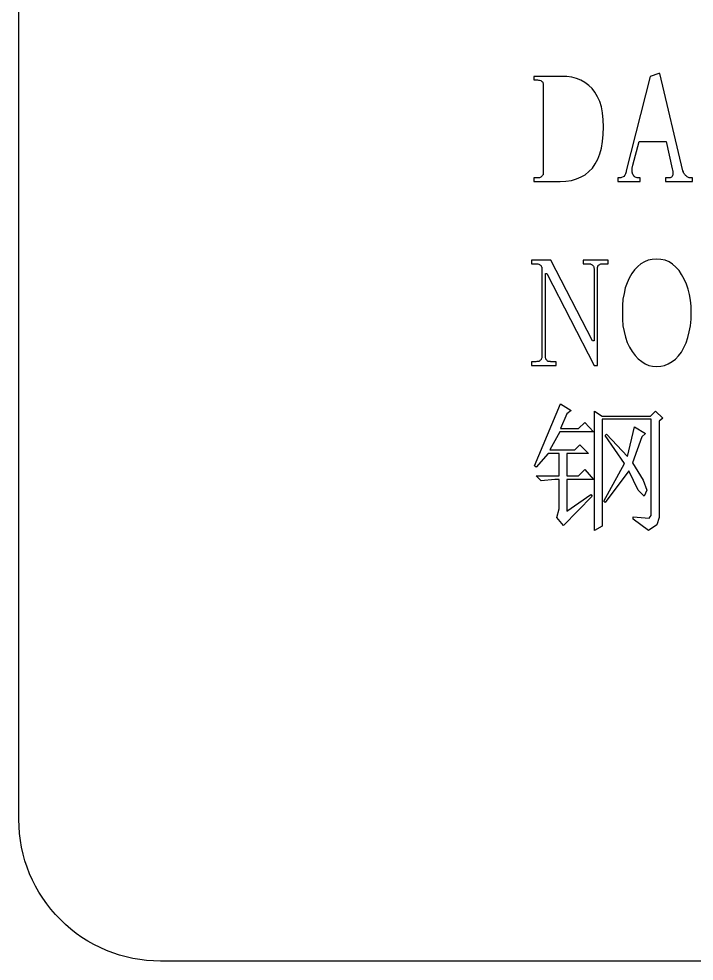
# Model space of a CAD drawing. Extents: x -190 to 190, y -140 to 140.
# Drawn here: x -190 to -166.18, y -140 to -106.74 of the extents above; entities that cross this region are included whole.
import ezdxf

# ---------------------------------------------------------------- set-up
doc = ezdxf.new("R2010")
doc.units = 0
doc.header["$MEASUREMENT"] = 0
doc.layers.get('0').update_dxf_attribs({"linetype": 'CONTINUOUS'})

msp = doc.modelspace()

# ---------------------------------------------------------------- linework, layer by layer
msp.add_lwpolyline([(-190, 135.000039, -0.414214), (-185, 140.000049), (-185, 140.000049), (185, 140.000049), (185, 140.000049, -0.414214), (190, 135.000039), (190, 135.000039), (190, -134.999961), (190, -134.999961, -0.414214), (185, -139.999951), (185, -139.999951), (-185, -139.999951), (-185, -139.999951, -0.414214), (-190, -134.999961), (-190, -134.999961), (-190, 135.000039)], format="xyb")
for points in [[(-167.39, -108.67), (-167.42, -108.67), (-167.42, -108.67), (-167.73, -108.77), (-167.73, -108.77), (-168.58, -112.1), (-168.58, -112.1), (-168.58, -112.14), (-168.58, -112.14), (-168.59, -112.18), (-168.59, -112.18), (-168.6, -112.21), (-168.6, -112.21), (-168.61, -112.23), (-168.61, -112.23), (-168.62, -112.26), (-168.62, -112.26), (-168.66, -112.3), (-168.66, -112.3), (-168.76, -112.35), (-168.76, -112.35), (-168.87, -112.35), (-168.87, -112.35), (-168.87, -112.48), (-168.87, -112.48), (-168.08, -112.48), (-168.08, -112.48), (-168.08, -112.35), (-168.08, -112.35), (-168.19, -112.35), (-168.19, -112.35), (-168.22, -112.34), (-168.22, -112.34), (-168.26, -112.33), (-168.26, -112.33), (-168.28, -112.31), (-168.28, -112.31), (-168.31, -112.29), (-168.31, -112.29), (-168.32, -112.26), (-168.32, -112.26), (-168.34, -112.23), (-168.34, -112.23), (-168.36, -112.15), (-168.36, -112.15), (-168.36, -112.01), (-168.36, -112.01), (-168.34, -111.91), (-168.34, -111.91), (-168.12, -111.07), (-168.12, -111.07), (-167.17, -111.07), (-167.17, -111.07), (-166.95, -112.03), (-166.95, -112.03), (-166.94, -112.08), (-166.94, -112.08), (-166.93, -112.11), (-166.93, -112.11), (-166.93, -112.24), (-166.93, -112.24), (-166.94, -112.27), (-166.94, -112.27), (-166.96, -112.31), (-166.96, -112.31), (-166.98, -112.33), (-166.98, -112.33), (-167, -112.34), (-167, -112.34), (-167.03, -112.35), (-167.03, -112.35), (-167.19, -112.35), (-167.19, -112.35), (-167.19, -112.48), (-167.19, -112.48), (-166.24, -112.48), (-166.24, -112.48), (-166.24, -112.35), (-166.24, -112.35), (-166.36, -112.35), (-166.36, -112.35), (-166.42, -112.32), (-166.42, -112.32), (-166.46, -112.28), (-166.46, -112.28), (-166.48, -112.27), (-166.48, -112.27), (-166.5, -112.25), (-166.5, -112.25), (-166.52, -112.22), (-166.52, -112.22), (-166.53, -112.2), (-166.53, -112.2), (-166.55, -112.17), (-166.55, -112.17), (-166.56, -112.14), (-166.56, -112.14), (-166.58, -112.1), (-166.58, -112.1), (-167.39, -108.67)], [(-170.85, -108.77), (-171.83, -108.77), (-171.83, -108.77), (-171.83, -108.89), (-171.83, -108.89), (-171.7, -108.89), (-171.7, -108.89), (-171.67, -108.9), (-171.67, -108.9), (-171.63, -108.9), (-171.63, -108.9), (-171.59, -108.92), (-171.59, -108.92), (-171.57, -108.92), (-171.57, -108.92), (-171.56, -108.94), (-171.56, -108.94), (-171.55, -108.95), (-171.55, -108.95), (-171.53, -108.96), (-171.53, -108.96), (-171.52, -108.98), (-171.52, -108.98), (-171.52, -109), (-171.52, -109), (-171.51, -109.02), (-171.51, -109.02), (-171.51, -112.24), (-171.51, -112.24), (-171.52, -112.25), (-171.52, -112.25), (-171.53, -112.27), (-171.53, -112.27), (-171.54, -112.28), (-171.54, -112.28), (-171.55, -112.3), (-171.55, -112.3), (-171.56, -112.31), (-171.56, -112.31), (-171.58, -112.32), (-171.58, -112.32), (-171.59, -112.33), (-171.59, -112.33), (-171.61, -112.34), (-171.61, -112.34), (-171.64, -112.35), (-171.64, -112.35), (-171.83, -112.35), (-171.83, -112.35), (-171.83, -112.48), (-171.83, -112.48), (-170.91, -112.48), (-170.91, -112.48), (-170.7, -112.47), (-170.7, -112.47), (-170.51, -112.44), (-170.51, -112.44), (-170.33, -112.39), (-170.33, -112.39), (-170.17, -112.32), (-170.17, -112.32), (-170.02, -112.24), (-170.02, -112.24), (-169.89, -112.13), (-169.89, -112.13), (-169.77, -112.01), (-169.77, -112.01), (-169.67, -111.86), (-169.67, -111.86), (-169.58, -111.69), (-169.58, -111.69), (-169.51, -111.51), (-169.51, -111.51), (-169.45, -111.3), (-169.45, -111.3), (-169.41, -111.07), (-169.41, -111.07), (-169.39, -110.82), (-169.39, -110.82), (-169.38, -110.55), (-169.38, -110.55), (-169.39, -110.3), (-169.39, -110.3), (-169.41, -110.06), (-169.41, -110.06), (-169.45, -109.85), (-169.45, -109.85), (-169.51, -109.66), (-169.51, -109.66), (-169.59, -109.49), (-169.59, -109.49), (-169.68, -109.33), (-169.68, -109.33), (-169.78, -109.2), (-169.78, -109.2), (-169.9, -109.09), (-169.9, -109.09), (-170.04, -108.99), (-170.04, -108.99), (-170.18, -108.91), (-170.18, -108.91), (-170.33, -108.85), (-170.33, -108.85), (-170.49, -108.8), (-170.49, -108.8), (-170.67, -108.78), (-170.67, -108.78), (-170.85, -108.77)], [(-169.71, -118.1), (-169.77, -118.1), (-169.77, -118.1), (-171.24, -115.26), (-171.24, -115.26), (-171.92, -115.26), (-171.92, -115.26), (-171.92, -115.39), (-171.92, -115.39), (-171.78, -115.39), (-171.78, -115.39), (-171.75, -115.39), (-171.75, -115.39), (-171.72, -115.39), (-171.72, -115.39), (-171.69, -115.39), (-171.69, -115.39), (-171.66, -115.4), (-171.66, -115.4), (-171.64, -115.41), (-171.64, -115.41), (-171.62, -115.42), (-171.62, -115.42), (-171.6, -115.43), (-171.6, -115.43), (-171.59, -115.44), (-171.59, -115.44), (-171.58, -115.46), (-171.58, -115.46), (-171.57, -115.47), (-171.57, -115.47), (-171.56, -115.49), (-171.56, -115.49), (-171.55, -115.51), (-171.55, -115.51), (-171.55, -115.53), (-171.55, -115.53), (-171.55, -115.55), (-171.55, -115.55), (-171.55, -118.67), (-171.55, -118.67), (-171.55, -118.69), (-171.55, -118.69), (-171.55, -118.71), (-171.55, -118.71), (-171.56, -118.73), (-171.56, -118.73), (-171.57, -118.75), (-171.57, -118.75), (-171.58, -118.76), (-171.58, -118.76), (-171.59, -118.78), (-171.59, -118.78), (-171.6, -118.79), (-171.6, -118.79), (-171.62, -118.8), (-171.62, -118.8), (-171.63, -118.82), (-171.63, -118.82), (-171.65, -118.83), (-171.65, -118.83), (-171.67, -118.84), (-171.67, -118.84), (-171.7, -118.84), (-171.7, -118.84), (-171.73, -118.84), (-171.73, -118.84), (-171.76, -118.85), (-171.76, -118.85), (-171.92, -118.85), (-171.92, -118.85), (-171.92, -118.97), (-171.92, -118.97), (-171.05, -118.97), (-171.05, -118.97), (-171.05, -118.85), (-171.05, -118.85), (-171.23, -118.85), (-171.23, -118.85), (-171.25, -118.84), (-171.25, -118.84), (-171.28, -118.84), (-171.28, -118.84), (-171.3, -118.84), (-171.3, -118.84), (-171.33, -118.83), (-171.33, -118.83), (-171.35, -118.82), (-171.35, -118.82), (-171.36, -118.8), (-171.36, -118.8), (-171.38, -118.79), (-171.38, -118.79), (-171.39, -118.78), (-171.39, -118.78), (-171.4, -118.76), (-171.4, -118.76), (-171.41, -118.75), (-171.41, -118.75), (-171.41, -118.73), (-171.41, -118.73), (-171.42, -118.71), (-171.42, -118.71), (-171.42, -118.69), (-171.42, -118.69), (-171.42, -118.67), (-171.42, -118.67), (-171.42, -115.73), (-171.42, -115.73), (-171.38, -115.73), (-171.38, -115.73), (-169.71, -118.97), (-169.71, -118.97), (-169.59, -118.97), (-169.59, -118.97), (-169.59, -115.55), (-169.59, -115.55), (-169.59, -115.53), (-169.59, -115.53), (-169.59, -115.51), (-169.59, -115.51), (-169.58, -115.49), (-169.58, -115.49), (-169.58, -115.47), (-169.58, -115.47), (-169.57, -115.46), (-169.57, -115.46), (-169.56, -115.44), (-169.56, -115.44), (-169.55, -115.43), (-169.55, -115.43), (-169.53, -115.42), (-169.53, -115.42), (-169.51, -115.41), (-169.51, -115.41), (-169.49, -115.4), (-169.49, -115.4), (-169.47, -115.39), (-169.47, -115.39), (-169.45, -115.39), (-169.45, -115.39), (-169.42, -115.39), (-169.42, -115.39), (-169.39, -115.39), (-169.39, -115.39), (-169.21, -115.39), (-169.21, -115.39), (-169.21, -115.26), (-169.21, -115.26), (-170.09, -115.26), (-170.09, -115.26), (-170.09, -115.39), (-170.09, -115.39), (-169.92, -115.39), (-169.92, -115.39), (-169.89, -115.39), (-169.89, -115.39), (-169.86, -115.39), (-169.86, -115.39), (-169.84, -115.39), (-169.84, -115.39), (-169.82, -115.4), (-169.82, -115.4), (-169.8, -115.41), (-169.8, -115.41), (-169.78, -115.42), (-169.78, -115.42), (-169.77, -115.43), (-169.77, -115.43), (-169.75, -115.44), (-169.75, -115.44), (-169.74, -115.46), (-169.74, -115.46), (-169.73, -115.47), (-169.73, -115.47), (-169.72, -115.49), (-169.72, -115.49), (-169.72, -115.51), (-169.72, -115.51), (-169.72, -115.53), (-169.72, -115.53), (-169.71, -115.55), (-169.71, -115.55), (-169.71, -118.1)], [(-167.51, -115.22), (-167.66, -115.23), (-167.66, -115.23), (-167.8, -115.26), (-167.8, -115.26), (-167.93, -115.32), (-167.93, -115.32), (-168.06, -115.39), (-168.06, -115.39), (-168.17, -115.48), (-168.17, -115.48), (-168.28, -115.6), (-168.28, -115.6), (-168.38, -115.73), (-168.38, -115.73), (-168.47, -115.89), (-168.47, -115.89), (-168.54, -116.06), (-168.54, -116.06), (-168.61, -116.24), (-168.61, -116.24), (-168.65, -116.43), (-168.65, -116.43), (-168.69, -116.64), (-168.69, -116.64), (-168.71, -116.86), (-168.71, -116.86), (-168.71, -117.34), (-168.71, -117.34), (-168.69, -117.57), (-168.69, -117.57), (-168.65, -117.78), (-168.65, -117.78), (-168.6, -117.98), (-168.6, -117.98), (-168.54, -118.16), (-168.54, -118.16), (-168.46, -118.33), (-168.46, -118.33), (-168.37, -118.48), (-168.37, -118.48), (-168.26, -118.62), (-168.26, -118.62), (-168.15, -118.74), (-168.15, -118.74), (-168.03, -118.84), (-168.03, -118.84), (-167.91, -118.92), (-167.91, -118.92), (-167.78, -118.97), (-167.78, -118.97), (-167.65, -119), (-167.65, -119), (-167.51, -119.01), (-167.51, -119.01), (-167.36, -119), (-167.36, -119), (-167.22, -118.97), (-167.22, -118.97), (-167.09, -118.92), (-167.09, -118.92), (-166.96, -118.84), (-166.96, -118.84), (-166.84, -118.75), (-166.84, -118.75), (-166.73, -118.63), (-166.73, -118.63), (-166.63, -118.5), (-166.63, -118.5), (-166.54, -118.34), (-166.54, -118.34), (-166.46, -118.17), (-166.46, -118.17), (-166.4, -117.99), (-166.4, -117.99), (-166.35, -117.79), (-166.35, -117.79), (-166.31, -117.57), (-166.31, -117.57), (-166.29, -117.34), (-166.29, -117.34), (-166.28, -117.1), (-166.28, -117.1), (-166.29, -116.88), (-166.29, -116.88), (-166.31, -116.67), (-166.31, -116.67), (-166.34, -116.47), (-166.34, -116.47), (-166.39, -116.28), (-166.39, -116.28), (-166.45, -116.1), (-166.45, -116.1), (-166.53, -115.93), (-166.53, -115.93), (-166.62, -115.76), (-166.62, -115.76), (-166.71, -115.62), (-166.71, -115.62), (-166.82, -115.5), (-166.82, -115.5), (-166.94, -115.4), (-166.94, -115.4), (-167.06, -115.32), (-167.06, -115.32), (-167.2, -115.26), (-167.2, -115.26), (-167.35, -115.23), (-167.35, -115.23), (-167.51, -115.22)], [(-170.664727, -124.115254), (-169.826719, -123.53127), (-169.826719, -123.53127), (-169.775723, -123.582275), (-169.775723, -123.582275), (-170.791719, -124.623271), (-170.791719, -124.623271), (-171.020723, -124.344258), (-171.020723, -124.344258), (-170.944727, -124.039258), (-170.944727, -124.039258), (-170.944727, -122.998271), (-170.944727, -122.998271), (-171.096738, -122.998271), (-171.096738, -122.998271), (-171.579727, -123.048271), (-171.579727, -123.048271), (-171.757734, -122.87127), (-171.757734, -122.87127), (-170.944727, -122.87127), (-170.944727, -122.87127), (-170.944727, -122.083281), (-170.944727, -122.083281), (-171.325742, -122.083281), (-171.325742, -122.083281), (-171.757734, -122.56627), (-171.757734, -122.56627), (-171.807734, -122.515264), (-171.807734, -122.515264), (-170.89373, -120.33126), (-170.89373, -120.33126), (-170.512734, -120.559277), (-170.512734, -120.559277), (-170.664727, -120.68626), (-170.664727, -120.68626), (-170.89373, -121.194277), (-170.89373, -121.194277), (-170.25873, -121.194277), (-170.25873, -121.194277), (-170.029727, -120.99126), (-170.029727, -120.99126), (-169.725723, -121.32126), (-169.725723, -121.32126), (-170.91873, -121.32126), (-170.91873, -121.32126), (-171.274727, -121.95626), (-171.274727, -121.95626), (-170.385723, -121.95626), (-170.385723, -121.95626), (-170.207734, -121.778262), (-170.207734, -121.778262), (-169.902734, -122.083281), (-169.902734, -122.083281), (-170.664727, -122.083281), (-170.664727, -122.083281), (-170.664727, -122.87127), (-170.664727, -122.87127), (-170.25873, -122.87127), (-170.25873, -122.87127), (-170.029727, -122.642266), (-170.029727, -122.642266), (-169.725723, -122.998271), (-169.725723, -122.998271), (-170.664727, -122.998271), (-170.664727, -122.998271), (-170.664727, -124.115254)], [(-169.699727, -124.80126), (-169.699727, -122.642266), (-169.699727, -122.642266), (-169.699727, -120.585264), (-169.699727, -120.585264), (-169.420723, -120.762256), (-169.420723, -120.762256), (-167.718711, -120.762256), (-167.718711, -120.762256), (-167.540723, -120.585264), (-167.540723, -120.585264), (-167.286719, -120.839268), (-167.286719, -120.839268), (-167.413711, -120.940264), (-167.413711, -120.940264), (-167.413711, -124.344258), (-167.413711, -124.344258), (-167.489707, -124.598262), (-167.489707, -124.598262), (-167.794727, -124.80126), (-167.794727, -124.80126), (-168.32873, -124.395264), (-168.32873, -124.395264), (-168.32873, -124.318271), (-168.32873, -124.318271), (-167.769727, -124.369268), (-167.769727, -124.369268), (-167.69373, -124.268262), (-167.69373, -124.268262), (-167.69373, -120.864268), (-167.69373, -120.864268), (-169.420723, -120.864268), (-169.420723, -120.864268), (-169.420723, -124.014258), (-169.420723, -124.014258), (-169.420723, -124.649258), (-169.420723, -124.649258), (-169.699727, -124.80126)], [(-169.267715, -121.397256), (-168.531719, -122.185264), (-168.531719, -122.185264), (-168.277734, -121.143262), (-168.277734, -121.143262), (-167.896719, -121.372266), (-167.896719, -121.372266), (-168.02373, -121.499268), (-168.02373, -121.499268), (-168.35373, -122.413281), (-168.35373, -122.413281), (-167.972734, -123.023271), (-167.972734, -123.023271), (-167.845723, -123.379258), (-167.845723, -123.379258), (-167.947715, -123.582275), (-167.947715, -123.582275), (-168.150723, -123.379258), (-168.150723, -123.379258), (-168.480723, -122.693271), (-168.480723, -122.693271), (-169.31873, -123.810264), (-169.31873, -123.810264), (-169.369727, -123.760264), (-169.369727, -123.760264), (-168.632715, -122.439268), (-168.632715, -122.439268), (-169.31873, -121.448262), (-169.31873, -121.448262), (-169.267715, -121.397256)]]:
    msp.add_lwpolyline(points)

doc.saveas('drawing.dxf')
